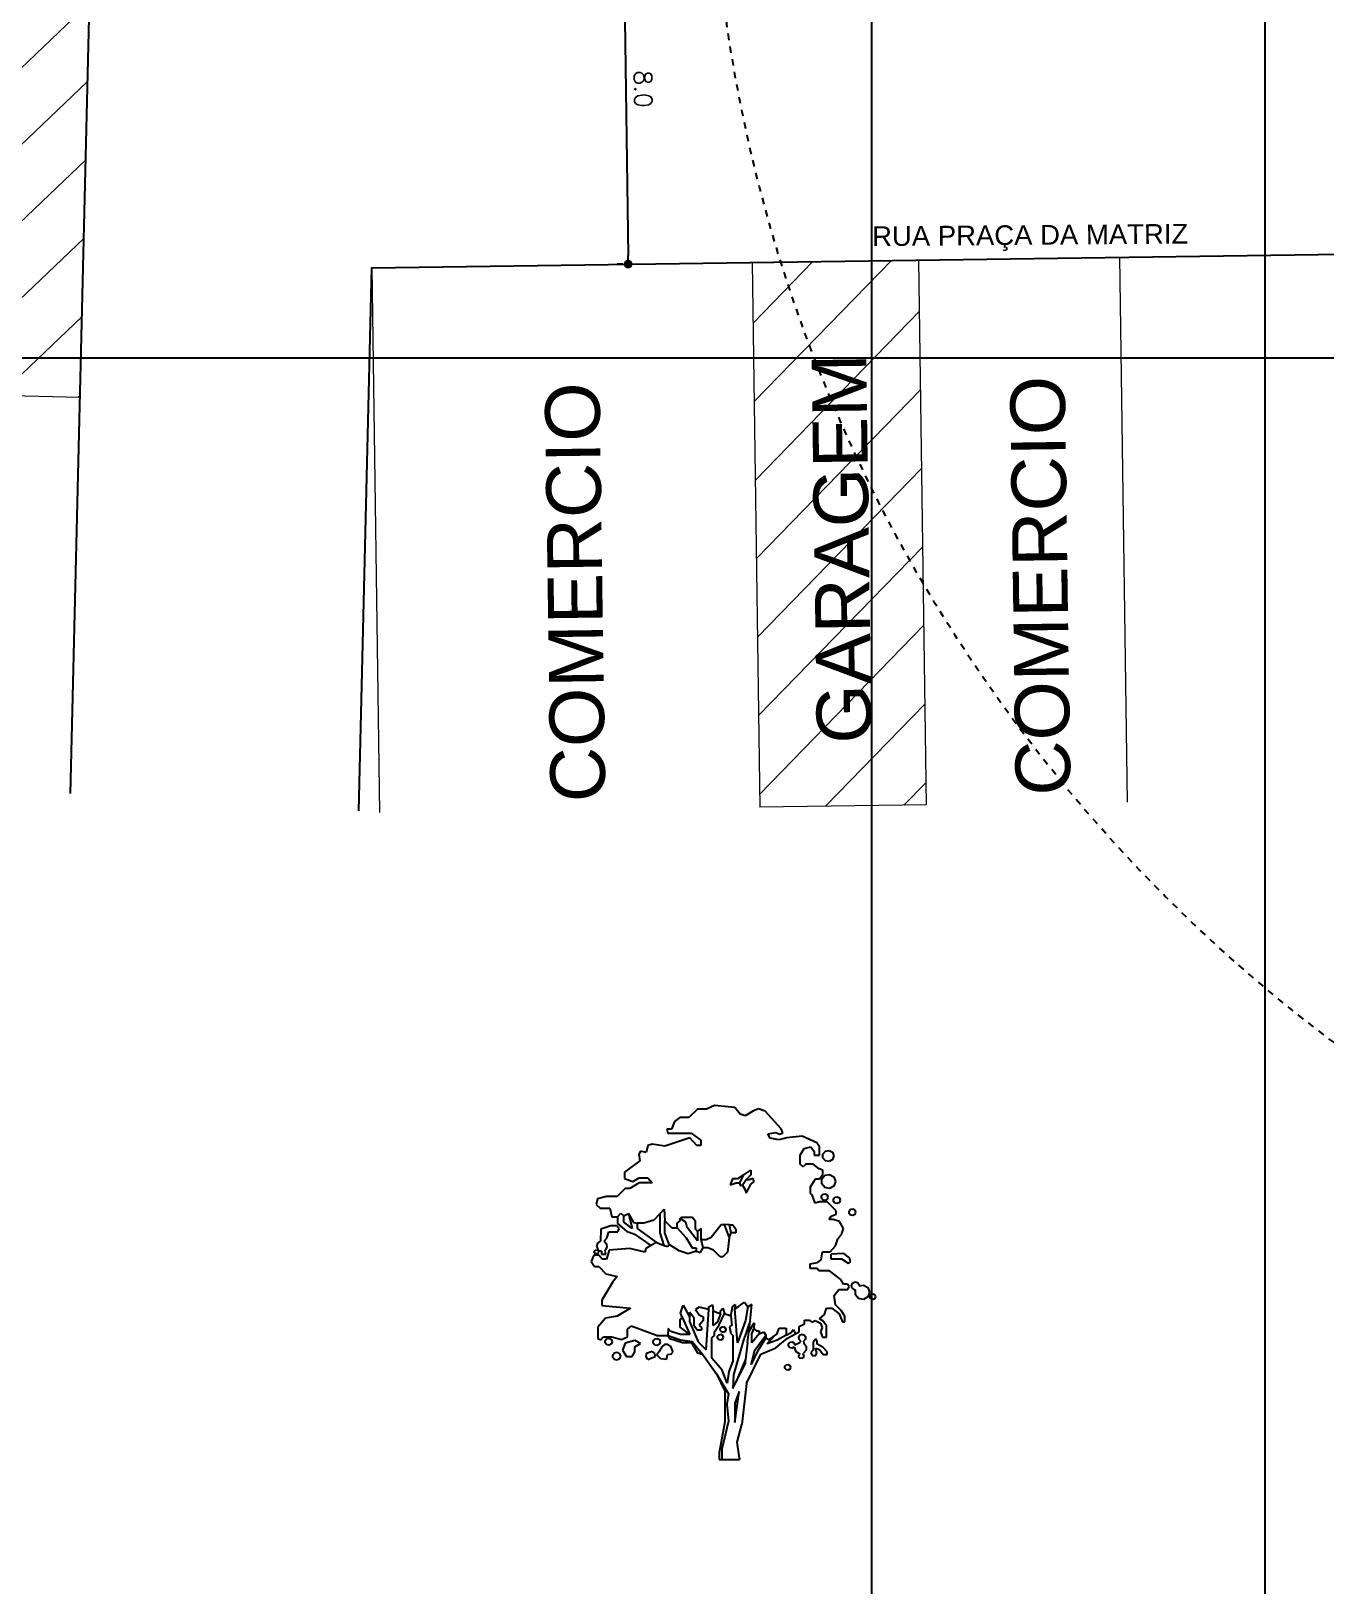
# Model space of a CAD drawing. Extents: x 387222 to 388513, y 9633222 to 9634061.
# Drawn here: x 387934.32 to 387963.9, y 9633285.76 to 9633321.31 of the extents above; entities that cross this region are included whole.
import ezdxf

# ---------------------------------------------------------------- set-up
doc = ezdxf.new("R2010")
doc.units = 0
doc.header["$LTSCALE"] = 0.04921259842519685
doc.header["$PDSIZE"] = -2.5
doc.linetypes.add('ACAD_PROJEÇÃO', pattern=[0.2, 0.1, -0.1])
doc.layers.get('Defpoints').update_dxf_attribs({"color": 8})
for name, color, linetype in [('AI-Cotas', 12, 'Continuous'), ('Camada 1', 7, 'Continuous'), ('MEIO-FIO', 3, 'Continuous'), ('P08', 8, 'Continuous'), ('PROJEÇÃO', 8, 'ACAD_PROJEÇÃO')]:
    doc.layers.add(name, color=color, linetype=linetype)
doc.layers.add('Layout', color=8, linetype='Continuous', lineweight=13)
doc.styles.add('RS200', font='romans.shx', dxfattribs={"height": 0.4})
doc.styles.add('RUA_200', font='arial.ttf', dxfattribs={"height": 0.45})
doc.styles.add('T7', font='arial.ttf')
doc.dimstyles.new('Cota 200', dxfattribs={"dimscale": 0.2, "dimtxt": 0.4, "dimasz": 1, "dimexe": 1.25, "dimexo": 0.625, "dimgap": 1, "dimtad": 1, "dimzin": 4, "dimdsep": 46, "dimtxsty": 'RS200', "dimblk": 'DOT', "dimcen": 0.1, "dimclrt": 2, "dimadec": 0, "dimazin": 0, "dimtfac": 1, "dimtix": 1, "dimtmove": 0, "dimatfit": 3, "dimldrblk": 'DOT', "dimfxl": 1, "dimarcsym": 0})

# ---------------------------------------------------------------- blocks, each defined once
blk = doc.blocks.new('A$C27F23DB8')
at = {"layer": 'Layout'}
h = blk.add_hatch(dxfattribs=at)
h.set_pattern_fill('LINE', color=256, scale=0.4, angle=45, style=0)
h.set_pattern_definition([(45, (72.08495355065679, 44.64894174784422), (-0.8980256121069153, 0.8980256121069154), [])])
h.paths.add_polyline_path([(14.58794565137941, 23.14999992586672), (-8.418573997914791e-07, 23.14999992586672), (-8.418573997914791e-07, -7.450580596923828e-08), (14.58794565137941, -7.450580774559512e-08)])
for p in [(14.58794565137941, 62.84999992512167), (-8.418573997914791e-07, -7.450580596923828e-08)]:
    blk.add_line(p, (14.58794565137941, -7.450580596923828e-08), dxfattribs=at)
blk = doc.blocks.new('A$C2FCD177E')
at = {"layer": 'Layout'}
h = blk.add_hatch(dxfattribs=at)
h.set_pattern_fill('LINE', color=256, scale=0.4, angle=45.80543982138884, style=0)
h.set_pattern_definition([(45.80543982138884, (50.86428464960773, 57.83007415570319), (-0.9105605299318542, 0.8853132334548156), [])])
h.paths.add_polyline_path([(12.49876514973167, 12.63735854282905), (8.69914061296377, 12.58394151019914), (8.87433267798042, 0.1222970169037572), (12.67395721474895, 0.175714049488306)])
for p, q in [((2.260785549879074e-07, 12.46164461970329), (48.79517848812975, 13.1476317755878)), ((2.260785549879074e-07, 12.46164461970329), (0.1751922910916619, 1.266598701477051e-07)), ((8.699140612967312, 12.58394150994718), (8.87433267798042, 0.122297016903758)), ((12.49876514973585, 12.63735854253173), (12.67395721474895, 0.175714049488306)), ((17.09831064171158, 12.70202126726508), (17.27350270672468, 0.2403767723590136)), ((12.67395721474895, 0.175714049488306), (8.87433267798042, 0.122297016903758))]:
    blk.add_line(p, q, dxfattribs=at)
at = {"layer": 'Layout', "char_height": 1.25, "width": 15.72225240717143, "attachment_point": 1, "rotation": 90.80543982138883, "style": 'T7'}
for s, insert in [('GARAGEM', (10.17897471803008, 1.566518750041723)), ('COMERCIO', (4.089294996636454, 0.2272976655513048)), ('COMERCIO', (14.72676041198429, 0.3768445029854774))]:
    blk.add_mtext(s, dxfattribs=dict(at, insert=insert))
blk = doc.blocks.new('_Dot')
at = {"color": 0, "linetype": 'ByBlock', "lineweight": -2}
blk.add_line((-0.5, 0), (-1, 0), dxfattribs=at)
at = {"color": 0, "linetype": 'ByBlock', "const_width": 0.5}
blk.add_lwpolyline([(-0.25, 0, 1), (0.25, 0, 1)], format="xyb", close=True, dxfattribs=at)
blk = doc.blocks.new('*D228')
at = {"layer": 'AI-Cotas', "color": 0, "lineweight": -2, "transparency": 16777216}
for p, q in [((387947.7343988828, 9633323.974532435), (387947.609411233, 9633323.972775295)), ((387947.8621979543, 9633323.776309336), (387947.9690320244, 9633316.177060263)), ((387947.8468557986, 9633315.975322885), (387947.7218681488, 9633315.973565746))]:
    blk.add_line(p, q, dxfattribs=at)
at = {"layer": 'Defpoints', "color": 0, "transparency": 16777216}
for p in [(387947.8593865321, 9633323.976289574), (387947.9718434479, 9633315.977080025), (387947.9718434473, 9633315.977080025)]:
    blk.add_point(p, dxfattribs=at)
at = {"layer": 'AI-Cotas', "color": 0, "lineweight": -2, "transparency": 16777216, "xscale": 0.2, "yscale": 0.2, "zscale": 0.2}
for p, rotation in [((387947.8593865315, 9633323.976289574), 90.80543985925026), ((387947.9718434473, 9633315.977080025), 270.8054398592503)]:
    blk.add_blockref('_Dot', p, dxfattribs=dict(at, rotation=rotation))
at = {"layer": 'AI-Cotas', "color": 2, "transparency": 16777216, "insert": (387948.3155754674, 9633319.982307646), "char_height": 0.4, "attachment_point": 5, "rotation": 270.80543985925027, "style": 'RS200'}
blk.add_mtext('8.0', dxfattribs=at)
blk = doc.blocks.new('arvd')
for p, q in [((-1524.759182868981, -572.5240505858654), (-1525.073759221303, -572.8304955142199)), ((-1524.425680868981, -572.5240505858654), (-1524.759182868981, -572.5240505858654)), ((-1524.133516454094, -572.384930760215), (-1524.425680868981, -572.5240505858654)), ((-1523.394486654038, -572.4611518670413), (-1524.133516454094, -572.384930760215)), ((-1523.20094969957, -572.7122044020197), (-1523.394486654038, -572.4611518670413)), ((-1523.008231374087, -572.7707746086652), (-1523.20094969957, -572.7122044020197)), ((-1522.731238270117, -572.5971741398956), (-1523.008231374087, -572.7707746086652)), ((-1522.529420431966, -572.5149311047637), (-1522.731238270117, -572.5971741398956)), ((-1522.280422065747, -572.5926916975058), (-1522.529420431966, -572.5149311047637)), ((-1521.700748817363, -573.2481735248692), (-1522.280422065747, -572.5926916975058)), ((-1525.874092592152, -573.2615183534708), (-1525.840429802779, -573.3990328480141)), ((-1525.699086592153, -573.2615183534708), (-1525.874092592152, -573.2615183534708)), ((-1525.599897590029, -572.9708925575526), (-1525.699086592153, -573.2615183534708)), ((-1525.403959221302, -572.8304955142199), (-1525.599897590029, -572.9708925575526)), ((-1525.073759221303, -572.8304955142199), (-1525.403959221302, -572.8304955142199)), ((-1522.183677932559, -573.4213946365184), (-1521.890030406618, -573.3757100339911)), ((-1521.890030406618, -573.3757100339911), (-1521.752809102626, -573.4408367826794)), ((-1521.752809102626, -573.4408367826794), (-1521.63803449809, -573.3901315883741)), ((-1521.63803449809, -573.3901315883741), (-1521.700748817363, -573.2481735248692)), ((-1526.563285915831, -573.8477734028555), (-1526.6274881324, -574.1142133543328)), ((-1526.411030329339, -573.8037368453416), (-1526.563285915831, -573.8477734028555)), ((-1525.947221241444, -573.8725360854587), (-1526.411030329339, -573.8037368453416)), ((-1525.029316151444, -573.5774072464685), (-1525.947221241444, -573.8725360854587)), ((-1525.840429802779, -573.3990328480141), (-1524.988513802782, -573.3990328480141)), ((-1524.782157785632, -573.8569349804847), (-1525.029316151444, -573.5774072464685)), ((-1524.988513802782, -573.3990328480141), (-1524.636869785632, -573.6621169804852)), ((-1524.636869785632, -573.8569349804847), (-1524.782157785632, -573.8569349804847)), ((-1524.636869785632, -573.6621169804852), (-1524.636869785632, -573.8569349804847)), ((-1522.101994181028, -573.5835980792552), (-1522.183677932559, -573.4213946365184)), ((-1521.781722911073, -573.6490856051281), (-1522.101994181028, -573.5835980792552)), ((-1521.485401490624, -573.5684913920709), (-1521.781722911073, -573.6490856051281)), ((-1520.92688806947, -573.5122299133401), (-1521.485401490624, -573.5684913920709)), ((-1521.003849596982, -574.2018396372208), (-1520.86256913649, -573.9593206062508)), ((-1520.394331883932, -573.7530003171687), (-1520.92688806947, -573.5122299133401)), ((-1520.86256913649, -573.9593206062508), (-1520.619788094227, -573.8958046883909)), ((-1520.619788094227, -573.8958046883909), (-1520.497114718169, -574.0678824800732)), ((-1520.298994718169, -573.8958046883909), (-1520.394331883932, -573.7530003171687)), ((-1520.298994718169, -574.2018396372208), (-1520.298994718169, -573.8958046883909)), ((-1526.86410839052, -574.4130451406608), (-1527.420923882037, -574.8318267707351)), ((-1526.832935805829, -574.0647080307136), (-1526.902613673175, -574.1650647996833)), ((-1526.902613673175, -574.1650647996833), (-1526.86410839052, -574.4130451406608)), ((-1526.6274881324, -574.1142133543328), (-1526.832935805829, -574.0647080307136)), ((-1521.003849596982, -574.5353416372197), (-1521.003849596982, -574.2018396372208)), ((-1520.497114718169, -574.0678824800732), (-1520.497114718169, -574.2018396372208)), ((-1520.497114718169, -574.2018396372208), (-1520.298994718169, -574.2018396372208)), ((-1520.174412724858, -574.1631302468745), (-1520.082945227726, -574.0541235285627)), ((-1520.174412724858, -574.3054284115451), (-1520.174412724858, -574.1631302468745)), ((-1520.082945227726, -574.4144351298571), (-1520.174412724858, -574.3054284115451)), ((-1520.082945227726, -574.0541235285627), (-1519.94280889192, -574.0294137115824)), ((-1519.94280889192, -574.4391449468374), (-1520.082945227726, -574.4144351298571)), ((-1519.94280889192, -574.0294137115824), (-1519.819575066403, -574.1005627939176)), ((-1519.819575066403, -574.3679958645023), (-1519.94280889192, -574.4391449468374)), ((-1519.819575066403, -574.1005627939176), (-1519.770906227727, -574.2342793292099)), ((-1519.770906227727, -574.2342793292099), (-1519.819575066403, -574.3679958645023)), ((-1527.420923882037, -574.8318267707351), (-1527.420923882037, -575.0629667707345)), ((-1527.420923882037, -575.0629667707345), (-1527.120375367876, -575.1637364025635)), ((-1527.120375367876, -575.1637364025635), (-1526.882297705251, -575.0347706309245)), ((-1526.882297705251, -575.0347706309245), (-1526.571909705252, -575.0347706309245)), ((-1526.571909705252, -575.0347706309245), (-1526.406519751138, -575.2146375489002)), ((-1523.480304166011, -575.0757964694267), (-1523.566299203467, -575.2938971454843)), ((-1523.288788166011, -575.0757964694267), (-1523.480304166011, -575.0757964694267)), ((-1523.056403669606, -574.9184017594457), (-1523.288788166011, -575.0757964694267)), ((-1523.213984936001, -575.2117911018908), (-1523.056403669606, -574.9184017594457)), ((-1522.964905740564, -575.0955477074199), (-1523.110238508684, -575.3001333687313)), ((-1523.056403669606, -574.9184017594457), (-1522.804881626438, -574.7480451321723)), ((-1522.804881626438, -574.9184017594457), (-1522.964905740564, -575.0955477074199)), ((-1522.899799514702, -575.1139043504309), (-1522.964905740564, -575.0955477074199)), ((-1522.722205687328, -575.0623982321305), (-1522.899799514702, -575.1139043504309)), ((-1522.804881626438, -574.7480451321723), (-1522.804881626438, -574.9184017594457)), ((-1522.689094611277, -575.1765656925855), (-1522.722205687328, -575.0623982321305)), ((-1520.89725401729, -574.6377376808473), (-1521.003849596982, -574.5353416372197)), ((-1520.798892060998, -574.5353416372197), (-1520.89725401729, -574.6377376808473)), ((-1520.528128060999, -574.5353416372197), (-1520.798892060998, -574.5353416372197)), ((-1520.62950895349, -575.361491284692), (-1520.439345299417, -575.0755422697732)), ((-1520.314788847261, -574.7020735285217), (-1520.528128060999, -574.5353416372197)), ((-1520.439345299417, -575.0755422697732), (-1520.293224884783, -575.0755422697732)), ((-1520.172761613862, -574.7559200199295), (-1520.314788847261, -574.7020735285217)), ((-1520.293224884783, -575.0755422697732), (-1520.172761613862, -574.8979060199288)), ((-1520.217512587229, -575.0755650489776), (-1520.102815249557, -574.9388740847451)), ((-1520.217512587229, -575.2540024300724), (-1520.217512587229, -575.0755650489776)), ((-1520.172761613862, -574.8979060199288), (-1520.172761613862, -574.7559200199295)), ((-1520.102815249557, -574.9388740847451), (-1519.927088733227, -574.9078887586905)), ((-1519.927088733227, -574.9078887586905), (-1519.772557428214, -574.9971074492378)), ((-1519.772557428214, -574.9971074492378), (-1519.711528249558, -575.164783739525)), ((-1527.397416592934, -575.4179337889802), (-1527.689665693116, -575.7186799290353)), ((-1527.222410592934, -575.4179337889802), (-1527.397416592934, -575.4179337889802)), ((-1526.882297705251, -575.2146375489002), (-1527.222410592934, -575.4179337889802)), ((-1526.406519751138, -575.2146375489002), (-1526.882297705251, -575.2146375489002)), ((-1523.566299203467, -575.2938971454843), (-1523.336158936001, -575.2117911018908)), ((-1523.336158936001, -575.2117911018908), (-1523.213984936001, -575.2117911018908)), ((-1523.213984936001, -575.2117911018908), (-1523.213984936001, -575.3001333687313)), ((-1523.213984936001, -575.3001333687313), (-1523.110238508684, -575.3001333687313)), ((-1523.110238508684, -575.3001333687313), (-1523.024099491773, -575.4524723650562)), ((-1523.024099491773, -575.4524723650562), (-1522.972961822372, -575.588463326933)), ((-1522.972961822372, -575.588463326933), (-1522.795586274648, -575.2489763196812)), ((-1522.795586274648, -575.2489763196812), (-1522.689094611277, -575.1765656925855)), ((-1520.62950895349, -575.6091412846914), (-1520.62950895349, -575.361491284692)), ((-1520.56047127141, -575.6543994436572), (-1520.62950895349, -575.6091412846914)), ((-1520.459491850253, -575.9618364741502), (-1520.56047127141, -575.6543994436572)), ((-1520.227163058138, -575.6956510893361), (-1520.173444051887, -575.631631270645)), ((-1520.102815249557, -575.3906933943048), (-1520.217512587229, -575.2540024300724)), ((-1520.173444051887, -575.631631270645), (-1520.091141759429, -575.6171191559104)), ((-1519.927088733227, -575.4216787203596), (-1520.102815249557, -575.3906933943048)), ((-1520.091141759429, -575.6171191559104), (-1520.018766338093, -575.658905124901)), ((-1520.018766338093, -575.658905124901), (-1519.990183051887, -575.7374370583267)), ((-1519.772557428214, -575.3324600298123), (-1519.927088733227, -575.4216787203596)), ((-1519.711528249558, -575.164783739525), (-1519.772557428214, -575.3324600298123)), ((-1528.406463791847, -575.7986917754617), (-1528.454130918981, -576.0079616535871)), ((-1528.454130918981, -576.0079616535871), (-1528.307694867462, -576.1364549839172)), ((-1528.079301693115, -575.7186799290353), (-1528.406463791847, -575.7986917754617)), ((-1528.307694867462, -576.1364549839172), (-1527.960984867463, -576.1364549839172)), ((-1527.689665693116, -575.7186799290353), (-1528.079301693115, -575.7186799290353)), ((-1527.960984867463, -576.1364549839172), (-1527.880193681409, -576.4600231656955)), ((-1526.122114936489, -576.3387417561055), (-1525.969386771738, -576.1821610745927)), ((-1525.969386771738, -576.1821610745927), (-1525.946758996664, -576.5998884907584)), ((-1520.293224884783, -575.9072251545452), (-1520.459491850253, -575.9618364741502)), ((-1520.022460884783, -575.9072251545452), (-1520.293224884783, -575.9072251545452)), ((-1520.227163058138, -575.7792230273172), (-1520.227163058138, -575.6956510893361)), ((-1520.173444051887, -575.8432428460083), (-1520.227163058138, -575.7792230273172)), ((-1520.091141759429, -575.8577549607429), (-1520.173444051887, -575.8432428460083)), ((-1520.018766338093, -575.8159689917524), (-1520.091141759429, -575.8577549607429)), ((-1519.684903519798, -576.2421040333758), (-1520.022460884783, -575.9072251545452)), ((-1519.990183051887, -575.7374370583267), (-1520.018766338093, -575.8159689917524)), ((-1519.791482070457, -575.8057161693873), (-1519.734859334138, -575.7382358199563)), ((-1519.791482070457, -575.8938055094217), (-1519.791482070457, -575.8057161693873)), ((-1519.734859334138, -575.9612858588528), (-1519.791482070457, -575.8938055094217)), ((-1519.734859334138, -575.7382358199563), (-1519.648108269115, -575.7229392665876)), ((-1519.648108269115, -575.9765824122218), (-1519.734859334138, -575.9612858588528)), ((-1519.648108269115, -575.7229392665876), (-1519.571820662842, -575.7669839366046)), ((-1519.571820662842, -575.9325377422045), (-1519.648108269115, -575.9765824122218)), ((-1519.571820662842, -575.7669839366046), (-1519.541692334138, -575.8497608394046)), ((-1519.541692334138, -575.8497608394046), (-1519.571820662842, -575.9325377422045)), ((-1519.214835524692, -576.2481190389673), (-1519.16111651844, -576.1840992202763)), ((-1519.16111651844, -576.1840992202763), (-1519.078814225982, -576.1695871055415)), ((-1519.078814225982, -576.1695871055415), (-1519.006438804647, -576.211373074532)), ((-1519.006438804647, -576.211373074532), (-1518.97785551844, -576.2899050079577)), ((-1527.924826769725, -576.7907359462167), (-1528.280507196325, -576.9139815275448)), ((-1527.700290769726, -576.7907359462167), (-1527.924826769725, -576.7907359462167)), ((-1527.880193681409, -576.4600231656955), (-1527.675469681409, -576.4600231656955)), ((-1527.609584991194, -576.8999718649283), (-1527.700290769726, -576.7907359462167)), ((-1527.675469681409, -576.4600231656955), (-1527.553197041316, -576.3213081728923)), ((-1527.675469681409, -576.4600231656955), (-1527.675469681409, -576.6977671656953)), ((-1527.675469681409, -576.6977671656953), (-1527.34807198789, -576.9804695429772)), ((-1527.553197041316, -576.3213081728923), (-1527.450746601372, -576.4280840980346)), ((-1527.450746601372, -576.4280840980346), (-1527.279463321637, -576.3387417561055)), ((-1527.450746601372, -576.649318098034), (-1527.450746601372, -576.4280840980346)), ((-1527.14659156255, -576.8875274007785), (-1527.450746601372, -576.649318098034)), ((-1527.279463321637, -576.3387417561055), (-1527.14659156255, -576.8875274007785)), ((-1527.279463321637, -576.3387417561055), (-1527.086707899465, -576.6697385238334)), ((-1527.086707899465, -576.6697385238334), (-1526.957662242739, -576.6885735413041)), ((-1526.711319298282, -576.6881443551782), (-1526.957662242739, -576.6885735413041)), ((-1526.957662242739, -576.6885735413041), (-1526.957662242739, -576.8875274007785)), ((-1526.354981185953, -576.5774819786568), (-1526.711319298282, -576.6881443551782)), ((-1526.122114936489, -576.3387417561055), (-1526.354981185953, -576.5774819786568)), ((-1526.122114936489, -577.0417902355612), (-1526.122114936489, -576.3387417561055)), ((-1525.948409487068, -577.0423300738554), (-1525.946758996664, -576.5998884907584)), ((-1525.946758996664, -576.5998884907584), (-1525.690027497721, -576.8614746408767)), ((-1525.491907497722, -576.689770640877), (-1525.390116569379, -576.6056057235593)), ((-1525.491907497722, -576.8614746408767), (-1525.491907497722, -576.689770640877)), ((-1525.390116569379, -576.6056057235593), (-1525.387437864692, -576.52180650613)), ((-1525.387437864692, -576.52180650613), (-1525.339811710516, -576.4730750370493)), ((-1525.179948779806, -576.6508577546971), (-1525.387437864692, -576.52180650613)), ((-1525.339811710516, -576.4730750370493), (-1524.940269710517, -576.4730750370493)), ((-1525.131606847101, -576.842989459374), (-1525.179948779806, -576.6508577546971)), ((-1524.940269710517, -576.4730750370493), (-1524.841043418102, -576.6008746289792)), ((-1524.841043418102, -576.6008746289792), (-1524.841043418102, -576.8848466289786)), ((-1524.254562314316, -577.1977578767867), (-1523.891423309838, -576.7440314057394)), ((-1523.891423309838, -576.7440314057394), (-1523.774274167763, -576.7416423442013)), ((-1523.774274167763, -576.7416423442013), (-1523.601132202847, -577.2302883667777)), ((-1523.586621387396, -576.7470511542383), (-1523.774274167763, -576.7416423442013)), ((-1523.519675109076, -577.0404198424609), (-1523.586621387396, -576.7470511542383)), ((-1523.586621387396, -576.7470511542383), (-1523.461145387396, -576.7470511542383)), ((-1523.461145387396, -576.7470511542383), (-1523.357877109076, -576.9083398424613)), ((-1519.940748537598, -576.5544793791378), (-1519.872528693675, -576.4375420505428)), ((-1519.802064537598, -576.5544793791378), (-1519.940748537598, -576.5544793791378)), ((-1519.872528693675, -576.4375420505428), (-1519.684903519798, -576.3642780333753)), ((-1519.572247422399, -576.6271929794966), (-1519.802064537598, -576.5544793791378)), ((-1519.684903519798, -576.3642780333753), (-1519.684903519798, -576.2421040333758)), ((-1519.419276334394, -576.8858225960494), (-1519.572247422399, -576.6271929794966)), ((-1519.214835524692, -576.3316909769484), (-1519.214835524692, -576.2481190389673)), ((-1519.16111651844, -576.3957107956395), (-1519.214835524692, -576.3316909769484)), ((-1519.078814225982, -576.410222910374), (-1519.16111651844, -576.3957107956395)), ((-1519.006438804647, -576.3684369413835), (-1519.078814225982, -576.410222910374)), ((-1518.97785551844, -576.2899050079577), (-1519.006438804647, -576.3684369413835)), ((-1528.399777290093, -577.4206941205441), (-1528.295722913987, -577.3448771788602)), ((-1528.280507196325, -576.9139815275448), (-1528.295722913987, -577.3448771788602)), ((-1528.16727844667, -577.3536828956829), (-1528.062822540018, -577.2389042338974)), ((-1528.16727844667, -577.3536828956829), (-1528.074544481901, -577.4429909782467)), ((-1528.062822540018, -577.2389042338974), (-1527.994681650199, -577.0111345505097)), ((-1527.994681650199, -577.0111345505097), (-1527.6677836502, -577.0111345505097)), ((-1527.6677836502, -577.0111345505097), (-1527.609584991194, -576.8999718649283)), ((-1527.34807198789, -576.9804695429772), (-1527.059047656432, -577.0936315788758)), ((-1527.059047656432, -577.0936315788758), (-1526.452844911313, -577.5116311763913)), ((-1526.957662242739, -576.8875274007785), (-1526.25117426646, -577.3981979847696)), ((-1525.969386771738, -577.5025303390106), (-1526.122114936489, -577.0417902355612)), ((-1525.787321059039, -577.4650507312992), (-1525.948409487068, -577.0423300738554)), ((-1525.690027497721, -576.8614746408767), (-1525.491907497722, -576.8614746408767)), ((-1525.491907497722, -576.8614746408767), (-1525.166523656853, -577.2260965498677)), ((-1525.166523656853, -577.2260965498677), (-1524.947458960467, -577.5952507268672)), ((-1524.755331575363, -577.3408752594933), (-1525.131606847101, -576.842989459374)), ((-1524.841043418102, -576.8848466289786), (-1524.755331575363, -576.9809572594944)), ((-1524.614573482219, -576.8899216504167), (-1524.755331575363, -576.9809572594944)), ((-1524.755331575363, -576.9809572594944), (-1524.755331575363, -577.3408752594933)), ((-1524.614573482219, -577.2861616504157), (-1524.614573482219, -576.8899216504167)), ((-1524.549058371555, -577.5963095156964), (-1524.614573482219, -577.2861616504157)), ((-1524.614573482219, -577.2861616504157), (-1524.44286948222, -577.2861616504157)), ((-1524.44286948222, -577.2861616504157), (-1524.254562314316, -577.1977578767867)), ((-1523.601132202847, -577.2302883667777), (-1523.660074035921, -577.7453407288813)), ((-1523.601132202847, -577.2302883667777), (-1523.519675109076, -577.0404198424609)), ((-1523.357877109076, -577.0404198424609), (-1523.519675109076, -577.0404198424609)), ((-1523.357877109076, -576.9083398424613), (-1523.357877109076, -577.0404198424609)), ((-1519.717647888137, -577.5219413847811), (-1519.6265138022, -577.2599727114556)), ((-1519.6265138022, -577.2599727114556), (-1519.481127172766, -577.0635836254919)), ((-1519.481127172766, -577.0635836254919), (-1519.419276334394, -576.8858225960494)), ((-1528.545526508656, -577.863317044159), (-1528.638274908092, -578.096500750077)), ((-1528.354010508656, -577.863317044159), (-1528.545526508656, -577.863317044159)), ((-1528.541705302185, -577.7387187164585), (-1528.493314646957, -577.6718393699715)), ((-1528.489872184924, -577.8071576955491), (-1528.541705302185, -577.7387187164585)), ((-1528.493314646957, -577.6718393699715), (-1528.37415711678, -577.6612971611931)), ((-1528.394114184924, -577.8071576955491), (-1528.489872184924, -577.8071576955491)), ((-1528.430753375971, -577.5456581311098), (-1528.399777290093, -577.4206941205441)), ((-1528.37415711678, -577.6612971611931), (-1528.430753375971, -577.5456581311098)), ((-1528.37415711678, -577.7135024234334), (-1528.394114184924, -577.8071576955491)), ((-1528.256470531192, -577.7135024234334), (-1528.37415711678, -577.7135024234334)), ((-1528.236258561167, -578.0058895751964), (-1528.354010508656, -577.863317044159)), ((-1528.256470531192, -577.7135024234334), (-1528.256470531192, -577.825770423433)), ((-1528.256470531192, -577.825770423433), (-1528.097974531192, -577.825770423433)), ((-1528.060912272418, -577.571013182171), (-1528.132760480544, -577.6778464954315)), ((-1528.097974531192, -577.825770423433), (-1528.132760480544, -577.6778464954315)), ((-1527.979092344696, -577.6710611606152), (-1528.081064561168, -578.0058895751964)), ((-1528.074544481901, -577.4429909782467), (-1528.060912272418, -577.571013182171)), ((-1527.225169462525, -577.6129646142407), (-1527.979092344696, -577.6710611606152)), ((-1526.681275572564, -577.7518243710521), (-1527.225169462525, -577.6129646142407)), ((-1526.635858663367, -577.6172980592953), (-1526.681275572564, -577.7518243710521)), ((-1526.452844911313, -577.5116311763913), (-1526.635858663367, -577.6172980592953)), ((-1526.25117426646, -577.3981979847696), (-1526.452844911313, -577.5116311763913)), ((-1526.25117426646, -577.3981979847696), (-1525.969386771738, -577.5025303390106)), ((-1525.969386771738, -577.5025303390106), (-1525.845524136695, -577.5483907145012)), ((-1525.845524136695, -577.5483907145012), (-1525.787321059039, -577.4650507312992)), ((-1525.41827789318, -577.6969657334619), (-1525.787321059039, -577.4650507312992)), ((-1525.097821677207, -577.8108951189568), (-1525.41827789318, -577.6969657334619)), ((-1524.808774960467, -577.7174247268667), (-1525.097821677207, -577.8108951189568)), ((-1524.947458960467, -577.5952507268672), (-1524.808774960467, -577.5952507268672)), ((-1524.808774960467, -577.5952507268672), (-1524.808774960467, -577.7174247268667)), ((-1524.808774960467, -577.7174247268667), (-1524.643339685783, -577.7633968217295)), ((-1524.643339685783, -577.7633968217295), (-1524.549058371555, -577.5963095156964)), ((-1524.370750371556, -577.5963095156964), (-1524.549058371555, -577.5963095156964)), ((-1524.175312010682, -577.6767046068579), (-1524.370750371556, -577.5963095156964)), ((-1523.926826327099, -577.9184951963226), (-1524.175312010682, -577.6767046068579)), ((-1523.8277663271, -577.9184951963226), (-1523.926826327099, -577.9184951963226)), ((-1523.660074035921, -577.7453407288813), (-1523.8277663271, -577.9184951963226)), ((-1520.237678380807, -578.030093932378), (-1520.182655474299, -577.7380520994858)), ((-1520.182655474299, -577.7380520994858), (-1519.9118914743, -577.7380520994858)), ((-1519.9118914743, -577.7380520994858), (-1519.717647888137, -577.5219413847811)), ((-1519.414585818458, -577.7971772402813), (-1519.883281381083, -577.8212104314267)), ((-1519.883281381083, -577.8212104314267), (-1519.883281381083, -577.9929144314262)), ((-1519.200206411513, -577.9571065725557), (-1519.414585818458, -577.7971772402813)), ((-1528.638274908092, -578.096500750077), (-1528.514785034701, -578.2679935334634)), ((-1528.514785034701, -578.2679935334634), (-1528.354010508656, -578.2679935334634)), ((-1528.354010508656, -578.2679935334634), (-1528.100422635032, -578.541701776353)), ((-1528.081064561168, -578.0058895751964), (-1528.236258561167, -578.0058895751964)), ((-1520.634705894413, -578.1787392311462), (-1520.371243253703, -578.1326593180216)), ((-1520.634705894413, -578.3405372311457), (-1520.634705894413, -578.1787392311462)), ((-1520.383753894414, -578.3405372311457), (-1520.634705894413, -578.3405372311457)), ((-1520.321079181391, -578.4296745942628), (-1520.383753894414, -578.3405372311457)), ((-1520.371243253703, -578.1326593180216), (-1520.237678380807, -578.030093932378)), ((-1519.934745181392, -578.4296745942628), (-1520.321079181391, -578.4296745942628)), ((-1519.5170103902, -578.7477021788379), (-1519.934745181392, -578.4296745942628)), ((-1519.883281381083, -577.9929144314262), (-1519.496947381084, -577.9929144314262)), ((-1519.496947381084, -577.9929144314262), (-1519.256205060299, -578.1556336581903)), ((-1519.256205060299, -578.1556336581903), (-1519.163867792676, -578.0977767816438)), ((-1519.163867792676, -578.0977767816438), (-1519.200206411513, -577.9571065725557)), ((-1527.841134425957, -578.8285881494937), (-1528.252176546893, -579.4983981689691)), ((-1528.100422635032, -578.541701776353), (-1527.685096999251, -578.6362789090339)), ((-1527.685096999251, -578.6362789090339), (-1527.841134425957, -578.8285881494937)), ((-1519.424561008661, -578.9154266258004), (-1519.5170103902, -578.7477021788379)), ((-1519.272669008662, -578.9154266258004), (-1519.424561008661, -578.9154266258004)), ((-1519.210307210112, -579.008781378789), (-1519.272669008662, -578.9154266258004)), ((-1519.257332021784, -579.1143516965257), (-1519.210307210112, -579.008781378789)), ((-1519.135082236183, -578.9785724989733), (-1519.097639962986, -578.884078689174)), ((-1519.103025231372, -579.0750263861687), (-1519.135082236183, -578.9785724989733)), ((-1519.016468777378, -579.128308504976), (-1519.103025231372, -579.0750263861687)), ((-1519.097639962986, -578.884078689174), (-1519.008218067535, -578.8357596605573)), ((-1519.008218067535, -578.8357596605573), (-1518.908658048524, -578.8562244236194)), ((-1518.908658048524, -578.8562244236194), (-1518.845545145336, -578.9358972882828)), ((-1518.845545145336, -578.9358972882828), (-1518.84676988633, -578.9793234381838)), ((-1518.84676988633, -578.9793234381838), (-1518.689828272016, -578.9516503971843)), ((-1518.689828272016, -578.9516503971843), (-1518.531384782066, -579.0431277887583)), ((-1518.531384782066, -579.0431277887583), (-1518.468810560911, -579.2150490484199)), ((-1528.252176546893, -579.4983981689691), (-1528.252176546893, -579.6998201689685)), ((-1523.253236844231, -579.7310056955048), (-1523.038582265976, -579.5770604566923)), ((-1523.038582265976, -579.5770604566923), (-1522.912124427098, -579.7422368220172)), ((-1519.761416822789, -579.3339493403578), (-1519.597438021784, -579.1143516965257)), ((-1519.708314451995, -579.67990965363), (-1519.761416822789, -579.3339493403578)), ((-1519.597438021784, -579.1143516965257), (-1519.257332021784, -579.1143516965257)), ((-1519.016468777378, -579.128308504976), (-1518.987604628651, -579.1235716568459)), ((-1518.987604628651, -579.3065264399936), (-1518.987604628651, -579.1235716568459)), ((-1518.87000356091, -579.4466779349663), (-1518.987604628651, -579.3065264399936)), ((-1518.689828272016, -579.4784476996552), (-1518.87000356091, -579.4466779349663)), ((-1518.531384782066, -579.3869703080813), (-1518.689828272016, -579.4784476996552)), ((-1518.468810560911, -579.2150490484199), (-1518.531384782066, -579.3869703080813)), ((-1518.45715479083, -579.3428139537566), (-1518.412146974782, -579.2891757272857)), ((-1518.45715479083, -579.4128336855786), (-1518.45715479083, -579.3428139537566)), ((-1518.412146974782, -579.4664719120498), (-1518.45715479083, -579.4128336855786)), ((-1518.412146974782, -579.2891757272857), (-1518.34319100002, -579.2770169284541)), ((-1518.34319100002, -579.4786307108812), (-1518.412146974782, -579.4664719120498)), ((-1518.34319100002, -579.2770169284541), (-1518.282552133495, -579.3120267943651)), ((-1518.282552133495, -579.4436208449703), (-1518.34319100002, -579.4786307108812)), ((-1518.282552133495, -579.3120267943651), (-1518.258603974782, -579.3778238196677)), ((-1518.258603974782, -579.3778238196677), (-1518.282552133495, -579.4436208449703)), ((-1528.111001720794, -580.1664525078578), (-1528.398646158195, -580.4895168381003)), ((-1528.252176546893, -579.6998201689685), (-1527.196774259537, -579.7978153484554)), ((-1527.689039085427, -580.0876382835484), (-1528.111001720794, -580.1664525078578)), ((-1527.196774259537, -579.7978153484554), (-1527.689039085427, -580.0876382835484)), ((-1525.381978968642, -580.2055052867117), (-1525.315876463682, -580.1271915800057)), ((-1525.381978968642, -580.4861752867113), (-1525.381978968642, -580.2055052867117)), ((-1525.379953160861, -579.9822255188244), (-1525.283280626934, -579.6803342316902)), ((-1525.315876463682, -580.1271915800057), (-1525.379953160861, -579.9822255188244)), ((-1525.315876463682, -580.1271915800057), (-1525.035540913521, -580.761418097674)), ((-1525.283280626934, -579.6803342316902), (-1525.041379965016, -580.1113333692073)), ((-1524.87844188254, -580.1582421887308), (-1525.041379965016, -579.9412803692076)), ((-1525.041379965016, -579.9412803692076), (-1525.041379965016, -580.1113333692073)), ((-1525.041379965016, -580.1113333692073), (-1525.041379965016, -580.2813863692066)), ((-1524.87844188254, -580.4356101887303), (-1524.87844188254, -580.1582421887308)), ((-1524.692282718273, -579.7606744137607), (-1524.821991905324, -579.8458841809855)), ((-1524.821991905324, -579.8458841809855), (-1524.692282718273, -580.0433318886056)), ((-1524.334674112156, -579.8410140759089), (-1524.692282718273, -579.7606744137607)), ((-1524.692282718273, -580.0433318886056), (-1524.541289762674, -580.1178997165422)), ((-1524.541289762674, -580.1178997165422), (-1524.541289762674, -580.2433757165418)), ((-1524.435543096985, -581.313557364211), (-1524.334674112156, -579.8410140759089)), ((-1524.334674112156, -579.7485580759089), (-1524.210277809891, -579.6734970145873)), ((-1524.334674112156, -579.8410140759089), (-1524.334674112156, -579.7485580759089)), ((-1524.210277809891, -579.6734970145873), (-1524.184633533901, -579.8946713581283)), ((-1524.182057120378, -580.4249606601633), (-1524.184633533901, -579.8946713581283)), ((-1524.184633533901, -579.8946713581283), (-1523.911638295067, -580.0034733730818)), ((-1523.911638295067, -580.0034733730818), (-1524.026552782771, -580.2918054230855)), ((-1523.964255534316, -580.4005232092054), (-1523.770780257433, -579.9911512168717)), ((-1523.911638295067, -579.8946713581283), (-1523.826622378642, -579.7935901019322)), ((-1523.911638295067, -580.0034733730818), (-1523.911638295067, -579.8946713581283)), ((-1523.826622378642, -579.7935901019322), (-1523.770780257433, -579.9911512168717)), ((-1523.770780257433, -579.9911512168717), (-1523.541886026497, -580.0766694964848)), ((-1523.541886026497, -580.0766694964848), (-1523.464635304743, -579.7150037433872)), ((-1523.541886026497, -580.0766694964848), (-1523.498131896079, -580.4272637900303)), ((-1523.464635304743, -579.7150037433872), (-1523.376344446293, -579.6569554427218)), ((-1523.376344446293, -579.6569554427218), (-1523.391454130105, -579.8151161864656)), ((-1523.391454130105, -579.8151161864656), (-1523.253236844231, -579.7310056955048)), ((-1523.297690662638, -581.0630567050499), (-1523.391454130105, -579.8151161864656)), ((-1522.912124427098, -579.7422368220172), (-1523.006101541464, -580.2520616717155)), ((-1522.773207938327, -579.6569554427218), (-1522.912124427098, -579.7422368220172)), ((-1522.830683166624, -580.2585778835154), (-1522.773207938327, -579.6569554427218)), ((-1520.299252791082, -580.189986673581), (-1520.111411816532, -580.0285980408357)), ((-1520.173949946641, -580.2567640752283), (-1520.299252791082, -580.189986673581)), ((-1520.111411816532, -580.0285980408357), (-1520.04641626562, -579.7964800698007)), ((-1520.04641626562, -579.7964800698007), (-1519.844994265621, -579.7964800698007)), ((-1519.844994265621, -579.7964800698007), (-1519.579194614359, -580.003331416919)), ((-1519.511357166164, -579.8844773058668), (-1519.708314451995, -579.67990965363)), ((-1519.579194614359, -580.003331416919), (-1519.454104950917, -580.2910013531293)), ((-1519.371554950917, -580.09288135313), (-1519.511357166164, -579.8844773058668)), ((-1519.371554950917, -580.2910013531293), (-1519.371554950917, -580.09288135313)), ((-1528.398646158195, -580.4895168381003), (-1528.398646158195, -580.9088708380992)), ((-1527.308468123956, -580.5597763964378), (-1527.174144452389, -580.4582067904488)), ((-1527.308468123956, -580.8371443964371), (-1527.308468123956, -580.5597763964378)), ((-1526.248118527115, -580.7909591213657), (-1527.174144452389, -580.4582067904488)), ((-1525.829861869122, -580.5437267509068), (-1525.835368527116, -580.7909591213657)), ((-1525.733310304004, -580.652291930486), (-1525.829861869122, -580.5437267509068)), ((-1525.379953160861, -580.761418097674), (-1525.733310304004, -580.652291930486)), ((-1525.035540913521, -580.761418097674), (-1525.381978968642, -580.4861752867113)), ((-1525.035540913521, -580.761418097674), (-1525.379953160861, -580.761418097674)), ((-1525.041379965016, -580.2813863692066), (-1524.7302510305, -581.0245767482132)), ((-1524.762830392732, -580.6045655070843), (-1524.87844188254, -580.4356101887303)), ((-1524.604334392732, -580.6045655070843), (-1524.762830392732, -580.6045655070843)), ((-1524.541289762674, -580.2433757165418), (-1524.688129536055, -580.4345333872462)), ((-1524.688129536055, -580.4345333872462), (-1524.604334392732, -580.4989015070844)), ((-1524.604334392732, -580.4989015070844), (-1524.604334392732, -580.6045655070843)), ((-1524.026552782771, -580.2918054230855), (-1524.182057120378, -580.4249606601633)), ((-1524.131064273411, -580.6583538822396), (-1523.964255534316, -580.4005232092054)), ((-1524.131064273411, -580.8003398822389), (-1524.131064273411, -580.6583538822396)), ((-1524.025649878707, -580.8232674941279), (-1523.979839133824, -580.7644698753023)), ((-1523.979839133824, -580.7644698753023), (-1523.906951686411, -580.7488748653337)), ((-1523.92649098865, -580.5475079148139), (-1523.885289795897, -580.4881224488245)), ((-1523.919880691675, -580.6194834372429), (-1523.92649098865, -580.5475079148139)), ((-1523.868551936392, -580.6703708692482), (-1523.919880691675, -580.6194834372429)), ((-1523.906951686411, -580.7488748653337), (-1523.841092383166, -580.7837795427056)), ((-1523.885289795897, -580.4881224488245), (-1523.815555609406, -580.4691141588071)), ((-1523.796522017853, -580.6763594158439), (-1523.868551936392, -580.6703708692482)), ((-1523.815555609406, -580.4691141588071), (-1523.749917830044, -580.4993772349145)), ((-1523.737494535466, -580.6346469695222), (-1523.796522017853, -580.6763594158439)), ((-1523.749917830044, -580.4993772349145), (-1523.719089104258, -580.5647512474994)), ((-1523.719089104258, -580.5647512474994), (-1523.737494535466, -580.6346469695222)), ((-1523.498131896079, -580.4272637900303), (-1523.591401349047, -580.4769195050987)), ((-1523.591401349047, -580.4769195050987), (-1523.536019622595, -580.725068574996)), ((-1523.536019622595, -580.725068574996), (-1523.459598049498, -580.7980385966579)), ((-1523.006101541464, -580.2520616717155), (-1523.297690662638, -581.0630567050499)), ((-1522.830683166624, -580.2585778835154), (-1523.086867439392, -581.0015251937326)), ((-1522.923426631031, -581.0589101914663), (-1522.877054898827, -580.6587440374908)), ((-1522.877054898827, -580.6587440374908), (-1522.830683166624, -580.2585778835154)), ((-1522.877054898827, -580.6587440374908), (-1522.683445217286, -580.3282462247349)), ((-1522.764367843235, -580.7281796057893), (-1522.700838590506, -580.555005650728)), ((-1522.764367843235, -581.0570775142945), (-1522.764367843235, -580.7281796057893)), ((-1522.498916792915, -580.7281796057893), (-1522.764367843235, -581.0570775142945)), ((-1522.683445217286, -580.3282462247349), (-1522.700838590506, -580.555005650728)), ((-1522.700838590506, -580.555005650728), (-1522.601278792915, -580.6258176057894)), ((-1522.601278792915, -580.6258176057894), (-1522.498916792915, -580.6258176057894)), ((-1522.498916792915, -580.6258176057894), (-1522.498916792915, -580.7281796057893)), ((-1522.498916792915, -580.7281796057893), (-1522.327465054392, -580.6589210388025)), ((-1522.327465054392, -580.6589210388025), (-1522.25533170598, -580.7871982973187)), ((-1521.979820990526, -580.8247876507614), (-1521.857130825894, -580.7469691025452)), ((-1521.857130825894, -580.7469691025452), (-1521.768275586496, -580.5227233670547)), ((-1521.768275586496, -580.5227233670547), (-1521.517323586496, -580.5227233670547)), ((-1521.517323586496, -580.5227233670547), (-1521.517323586496, -580.7871982973187)), ((-1521.517323586496, -580.7871982973187), (-1521.329712764307, -580.6899270118264)), ((-1521.466993475667, -580.8903216863823), (-1521.17387827568, -580.7324274102515)), ((-1521.329712764307, -580.6899270118264), (-1521.255701084511, -580.5805314102067)), ((-1521.255701084511, -580.5805314102067), (-1521.17387827568, -580.7324274102515)), ((-1521.17387827568, -580.7324274102515), (-1521.0396564419, -580.660125259812)), ((-1521.055924167541, -580.8509852465592), (-1521.010200670389, -580.7756918628139)), ((-1521.0396564419, -580.4620052598125), (-1520.847641656822, -580.3737451561682)), ((-1521.0396564419, -580.660125259812), (-1521.0396564419, -580.4620052598125)), ((-1521.010200670389, -580.7756918628139), (-1520.926776785313, -580.747404282033)), ((-1520.926776785313, -580.747404282033), (-1520.844687475293, -580.7793585776457)), ((-1520.847641656822, -580.2317591561686), (-1520.659427656823, -580.2317591561686)), ((-1520.847641656822, -580.3737451561682), (-1520.847641656822, -580.2317591561686)), ((-1520.659427656823, -580.2317591561686), (-1520.575601107961, -580.3013773927294)), ((-1520.575601107961, -580.3013773927294), (-1520.457474489826, -580.2422907742099)), ((-1520.457474489826, -580.2422907742099), (-1520.267262852063, -580.3486575429063)), ((-1520.267262852063, -580.3486575429063), (-1520.203947119678, -580.4975525086925)), ((-1520.203947119678, -580.4975525086925), (-1520.263664094682, -580.6655632992994)), ((-1520.263664094682, -580.6655632992994), (-1520.192861463887, -580.8611695470224)), ((-1520.037667463887, -580.4352115470236), (-1520.173949946641, -580.2567640752283)), ((-1520.037667463887, -580.8611695470224), (-1520.037667463887, -580.4352115470236)), ((-1519.454104950917, -580.2910013531293), (-1519.371554950917, -580.2910013531293)), ((-1528.398646158195, -580.9088708380992), (-1528.282684147451, -580.9473324857491)), ((-1528.282684147451, -580.9473324857491), (-1528.184832325653, -580.8490559736678)), ((-1528.184832325653, -580.8490559736678), (-1527.881048325654, -580.8490559736678)), ((-1528.120793989361, -580.9772147937159), (-1528.064171253042, -580.9097344442847)), ((-1528.120793989361, -581.0653041337501), (-1528.120793989361, -580.9772147937159)), ((-1528.064171253042, -581.1327844831812), (-1528.120793989361, -581.0653041337501)), ((-1528.064171253042, -580.9097344442847), (-1527.977420188018, -580.894437890916)), ((-1527.977420188018, -581.1480810365503), (-1528.064171253042, -581.1327844831812)), ((-1527.977420188018, -580.894437890916), (-1527.901132581746, -580.938482560933)), ((-1527.901132581746, -581.104036366533), (-1527.977420188018, -581.1480810365503)), ((-1527.901132581746, -580.938482560933), (-1527.871004253043, -581.0212594637331)), ((-1527.871004253043, -581.0212594637331), (-1527.901132581746, -581.104036366533)), ((-1527.881048325654, -580.8490559736678), (-1527.530970878563, -580.9458782306003)), ((-1527.530970878563, -580.9458782306003), (-1527.308468123956, -580.8371443964371)), ((-1527.392554371738, -581.0801584784238), (-1527.490177031362, -581.3327113640215)), ((-1527.490177031362, -581.3327113640215), (-1527.342089794251, -581.5633243353842)), ((-1527.042639718436, -580.9823343543936), (-1527.392554371738, -581.0801584784238)), ((-1526.840217270486, -581.0869063717292), (-1527.042639718436, -580.9823343543936)), ((-1527.041690750006, -581.206787514592), (-1526.840217270486, -581.0869063717292)), ((-1527.041690750006, -581.3916995145918), (-1527.041690750006, -581.206787514592)), ((-1526.372386226393, -580.9857862175459), (-1526.314311625039, -580.9165756027447)), ((-1526.372386226393, -581.0761342586067), (-1526.372386226393, -580.9857862175459)), ((-1526.314311625039, -581.1453448734079), (-1526.372386226393, -581.0761342586067)), ((-1526.314311625039, -580.9165756027447), (-1526.225336173733, -580.9008868300588)), ((-1526.225336173733, -581.1610336460939), (-1526.314311625039, -581.1453448734079)), ((-1526.248118527115, -580.7909591213657), (-1525.835368527116, -580.7909591213657)), ((-1526.225336173733, -580.9008868300588), (-1526.147092474993, -580.9460608505891)), ((-1526.147092474993, -581.1158596255635), (-1526.225336173733, -581.1610336460939)), ((-1526.054472220998, -581.2086954547862), (-1526.150585696398, -581.3819401783607)), ((-1526.147092474993, -580.9460608505891), (-1526.11619162504, -581.0309602380762)), ((-1526.11619162504, -581.0309602380762), (-1526.147092474993, -581.1158596255635)), ((-1525.9626072351, -581.1281516118071), (-1526.054472220998, -581.2086954547862)), ((-1525.8404332351, -581.1281516118071), (-1525.9626072351, -581.1281516118071)), ((-1525.8404332351, -581.1281516118071), (-1525.748034111217, -581.1731433790028)), ((-1525.835368527116, -580.7909591213657), (-1525.765125589633, -580.9066925031433)), ((-1525.835368527116, -580.7909591213657), (-1525.373050386853, -580.9493438352688)), ((-1525.765125589633, -580.9066925031433), (-1525.296797778677, -581.0463092711155)), ((-1525.748034111217, -581.1731433790028), (-1525.664310741399, -581.3608607894521)), ((-1525.373050386853, -580.9493438352688), (-1524.955045002743, -581.0118705750695)), ((-1525.296797778677, -581.0463092711155), (-1524.969899778677, -581.0463092711155)), ((-1524.969899778677, -581.0463092711155), (-1524.752685795463, -581.4317908096089)), ((-1524.955045002743, -581.0118705750695), (-1524.567942049794, -581.4822697823802)), ((-1524.7302510305, -581.0245767482132), (-1524.435543096985, -581.313557364211)), ((-1524.228254122144, -580.8797020891079), (-1524.131064273411, -580.8003398822389)), ((-1524.228254122144, -581.6226520891059), (-1524.228254122144, -580.8797020891079)), ((-1524.0229485644, -580.8977556624992), (-1524.025649878707, -580.8232674941279)), ((-1523.972999165888, -580.9530805385914), (-1524.0229485644, -580.8977556624992)), ((-1523.899173561862, -580.9633549980138), (-1523.972999165888, -580.9530805385914)), ((-1523.836015572924, -580.9237715070145), (-1523.899173561862, -580.9633549980138)), ((-1523.841092383166, -580.7837795427056), (-1523.813077524023, -580.8528516209536)), ((-1523.813077524023, -580.8528516209536), (-1523.836015572924, -580.9237715070145)), ((-1523.459598049498, -580.7980385966579), (-1523.459598049498, -581.7325045966553)), ((-1523.086867439392, -581.0015251937326), (-1523.438452741653, -582.2335153390671)), ((-1522.923426631031, -581.0589101914663), (-1523.006745454988, -581.6740693706618)), ((-1522.797344890894, -581.859854533754), (-1522.660684809281, -581.3324422178263)), ((-1522.660684809281, -581.3324422178263), (-1522.25533170598, -580.7871982973187)), ((-1522.25533170598, -580.8829562973183), (-1522.57851071714, -581.3935370700658)), ((-1522.435399711897, -581.4822438650511), (-1521.891788364866, -581.2419305009265)), ((-1522.25533170598, -580.7871982973187), (-1522.25533170598, -580.8829562973183)), ((-1522.25533170598, -580.8829562973183), (-1522.158718419211, -580.9522125259455)), ((-1522.214559253, -581.1019639782683), (-1521.979820990526, -580.8247876507614)), ((-1521.848573944424, -580.958942910766), (-1522.214559253, -581.1019639782683)), ((-1522.158718419211, -580.9522125259455), (-1521.979820990526, -580.8247876507614)), ((-1521.891788364866, -581.2419305009265), (-1521.466993475667, -580.8903216863823)), ((-1521.517323586496, -580.7871982973187), (-1521.848573944424, -580.958942910766)), ((-1521.432227635874, -581.1025584934318), (-1521.38019596919, -581.0405495677331)), ((-1521.432227635874, -581.1835053970428), (-1521.432227635874, -581.1025584934318)), ((-1521.38019596919, -581.2455143227418), (-1521.432227635874, -581.1835053970428)), ((-1521.38019596919, -581.0405495677331), (-1521.300478830932, -581.0264932854335)), ((-1521.300478830932, -581.2595706050414), (-1521.38019596919, -581.2455143227418)), ((-1521.300478830932, -581.0264932854335), (-1521.230376756047, -581.0669667372389)), ((-1521.230376756047, -581.219097153236), (-1521.300478830932, -581.2595706050414)), ((-1521.230376756047, -581.0669667372389), (-1521.202691284472, -581.1430319452372)), ((-1521.230376756047, -581.219097153236), (-1521.202691284472, -581.2509272898627)), ((-1521.148608000966, -581.1144362312635), (-1521.202691284472, -581.1430319452372)), ((-1521.156386721967, -581.3902495713669), (-1521.202691284472, -581.2509272898627)), ((-1521.148608000966, -581.1144362312635), (-1521.019443040869, -581.0446420788172)), ((-1521.042552744292, -580.938053822222), (-1521.055924167541, -580.8509852465592)), ((-1520.976343038186, -580.9961572355899), (-1521.042552744292, -580.938053822222)), ((-1520.976343038186, -580.9961572355899), (-1521.019443040869, -581.0446420788172)), ((-1520.819557419779, -580.9429939737508), (-1520.88827530655, -580.9981082538009)), ((-1520.88827530655, -580.9981082538009), (-1520.875634124521, -581.0742022921289)), ((-1520.788610013132, -581.3360425318103), (-1520.886114366975, -581.4458046000029)), ((-1520.875634124521, -581.0742022921289), (-1520.784471042138, -581.1892853188652)), ((-1520.844687475293, -580.7793585776457), (-1520.802343240809, -580.8566029796021)), ((-1520.802343240809, -580.8566029796021), (-1520.819557419779, -580.9429939737508)), ((-1520.784471042138, -581.1892853188652), (-1520.788610013132, -581.3360425318103)), ((-1520.534742633851, -581.3262089548807), (-1520.612253107207, -581.4331540478959)), ((-1520.434730005912, -580.9117497864991), (-1520.534742633851, -581.0389349548817)), ((-1520.534742633851, -581.0389349548817), (-1520.534742633851, -581.3262089548807)), ((-1520.450395224609, -581.2564413352992), (-1520.293089797129, -581.3065712912648)), ((-1520.392998879703, -581.4287429652718), (-1520.450395224609, -581.2564413352992)), ((-1520.379590869439, -581.0046525369252), (-1520.434730005912, -580.9117497864991)), ((-1520.379590869439, -581.113618536925), (-1520.379590869439, -581.0046525369252)), ((-1520.170415725633, -581.2194902072512), (-1520.379590869439, -581.113618536925)), ((-1520.293089797129, -581.3065712912648), (-1520.165680447355, -581.4874340578748)), ((-1520.192861463887, -580.8611695470224), (-1520.037667463887, -580.8611695470224)), ((-1520.023694447355, -581.3850720578752), (-1520.170415725633, -581.2194902072512)), ((-1527.852710724098, -581.5010262380667), (-1527.788828662609, -581.4248945617853)), ((-1527.852710724098, -581.6004090832334), (-1527.852710724098, -581.5010262380667)), ((-1527.788828662609, -581.6765407595148), (-1527.852710724098, -581.6004090832334)), ((-1527.788828662609, -581.4248945617853), (-1527.690955666173, -581.407636911831)), ((-1527.690955666173, -581.6937984094692), (-1527.788828662609, -581.6765407595148)), ((-1527.690955666173, -581.407636911831), (-1527.604887597558, -581.4573283344142)), ((-1527.604887597558, -581.644106986886), (-1527.690955666173, -581.6937984094692)), ((-1527.604887597558, -581.4573283344142), (-1527.57089666261, -581.5507176606501)), ((-1527.57089666261, -581.5507176606501), (-1527.604887597558, -581.644106986886)), ((-1527.342089794251, -581.5633243353842), (-1527.140667794252, -581.5633243353842)), ((-1527.140667794252, -581.5633243353842), (-1527.041690750006, -581.3916995145918)), ((-1526.633155454183, -581.5696517094638), (-1526.614680372938, -581.4559491503278)), ((-1526.574221591304, -581.6686284763701), (-1526.633155454183, -581.5696517094638)), ((-1526.412257717448, -581.3791736511027), (-1526.614680372938, -581.4559491503278)), ((-1526.574221591304, -581.6686284763701), (-1526.301498285325, -581.565189126085)), ((-1526.412257717448, -581.3791736511027), (-1526.323025953383, -581.4520248203652)), ((-1526.323025953383, -581.4520248203652), (-1526.301498285325, -581.565189126085)), ((-1526.150585696398, -581.3819401783607), (-1526.238471594861, -581.5044114967894)), ((-1526.09559422643, -581.652173083237), (-1526.238471594861, -581.5044114967894)), ((-1525.891164495339, -581.6735252233091), (-1526.09559422643, -581.652173083237)), ((-1525.891164495339, -581.6735252233091), (-1525.849137510204, -581.4934525150376)), ((-1525.849137510204, -581.4934525150376), (-1525.692574043074, -581.459668901408)), ((-1525.664310741399, -581.3608607894521), (-1525.692574043074, -581.459668901408)), ((-1524.752685795463, -581.4317908096089), (-1524.567942049794, -581.4822697823802)), ((-1524.567942049794, -581.4822697823802), (-1524.058981889472, -582.1899909571264)), ((-1523.854803449137, -582.0549212035991), (-1524.228254122144, -581.6226520891059)), ((-1523.459598049498, -581.7325045966553), (-1523.61246039952, -582.1052194880679)), ((-1523.006745454988, -581.6740693706618), (-1523.352560082261, -582.5013543411109)), ((-1523.352560082261, -582.5013543411109), (-1523.006745454988, -581.8139058861533)), ((-1523.006745454988, -581.8139058861533), (-1523.006745454988, -581.6740693706618)), ((-1522.970468775184, -582.5511220444903), (-1522.435399711897, -581.4822438650511)), ((-1522.57851071714, -581.3935370700658), (-1522.797344890894, -581.859854533754)), ((-1521.559997985591, -581.9202362270424), (-1521.513538304508, -581.8648677352013)), ((-1521.513538304508, -581.8648677352013), (-1521.442357943463, -581.8523167170528)), ((-1521.442357943463, -581.8523167170528), (-1521.379762984471, -581.8884559334771)), ((-1521.379762984471, -581.8884559334771), (-1521.355042304509, -581.9563754434668)), ((-1521.031360732865, -581.4672126318661), (-1521.156386721967, -581.3902495713669)), ((-1521.047069270864, -581.5211197160072), (-1521.008208078125, -581.4748067499482)), ((-1521.047069270864, -581.5815769994913), (-1521.047069270864, -581.5211197160072)), ((-1521.008208078125, -581.6278899655498), (-1521.047069270864, -581.5815769994913)), ((-1521.031360732865, -581.4672126318661), (-1521.008208078125, -581.4748067499482)), ((-1520.948669276624, -581.6383882626537), (-1521.008208078125, -581.6278899655498)), ((-1520.896311733283, -581.6081596209117), (-1520.948669276624, -581.6383882626537)), ((-1520.896311733283, -581.4945370945865), (-1520.886114366975, -581.4458046000029)), ((-1520.896311733283, -581.4945370945865), (-1520.875634124521, -581.5513483577491)), ((-1520.875634124521, -581.5513483577491), (-1520.896311733283, -581.6081596209117)), ((-1520.612253107207, -581.4331540478959), (-1520.561788961415, -581.5222121695549)), ((-1520.561788961415, -581.5222121695549), (-1520.434730005912, -581.5222121695549)), ((-1520.434730005912, -581.5222121695549), (-1520.392998879703, -581.4287429652718)), ((-1520.165680447355, -581.4874340578748), (-1520.023694447355, -581.4874340578748)), ((-1520.023694447355, -581.4874340578748), (-1520.023694447355, -581.3850720578752)), ((-1524.058981889472, -582.1899909571264), (-1523.619942250557, -582.9277583905754)), ((-1524.058981889472, -582.1899909571264), (-1523.761517593394, -582.8273154073341)), ((-1523.673704479149, -582.5300880681131), (-1523.854803449137, -582.0549212035991)), ((-1523.61246039952, -582.1052194880679), (-1523.673704479149, -582.5300880681131)), ((-1523.438452741653, -582.2335153390671), (-1523.465489559092, -582.7258480098103)), ((-1521.559997985591, -581.9925146598912), (-1521.559997985591, -581.9202362270424)), ((-1521.513538304508, -582.0478831517319), (-1521.559997985591, -581.9925146598912)), ((-1521.442357943463, -582.0604341698808), (-1521.513538304508, -582.0478831517319)), ((-1521.379762984471, -582.0242949534563), (-1521.442357943463, -582.0604341698808)), ((-1521.355042304509, -581.9563754434668), (-1521.379762984471, -582.0242949534563)), ((-1523.761517593394, -582.8273154073341), (-1523.761517593394, -583.9433914073312)), ((-1523.619942250557, -582.9277583905754), (-1523.688021386768, -583.3046917324752)), ((-1523.465489559092, -582.7258480098103), (-1523.352560082261, -582.5013543411109)), ((-1523.238459907766, -582.8347677564087), (-1523.392315991793, -583.270693327816)), ((-1523.392315991793, -583.9707173278141), (-1523.238459907766, -582.8347677564087)), ((-1522.970468775184, -582.5511220444903), (-1523.139359219385, -584.0406860120693)), ((-1523.688021386768, -583.3046917324752), (-1523.624697771967, -583.9222295547846)), ((-1523.392315991793, -583.270693327816), (-1523.392315991793, -583.9707173278141)), ((-1523.761517593394, -583.9433914073312), (-1523.959774047822, -585.0819593096853)), ((-1523.624697771967, -583.9222295547846), (-1523.866411508585, -584.9508512340836)), ((-1523.299780522225, -584.6881111750102), (-1523.139359219385, -584.0406860120693)), ((-1523.222805683548, -585.2741354352357), (-1523.299780522225, -584.6881111750102)), ((-1523.959774047822, -585.0819593096853), (-1523.959774047822, -585.3230053096844)), ((-1523.866411508585, -584.9508512340836), (-1523.866411508585, -585.3230053096844)), ((-1523.222805683548, -585.2741354352357), (-1523.222805683548, -585.3230053096844))]:
    blk.add_line(p, q)
blk.add_lwpolyline([(-1523.959774047822, -585.3230053096844), (-1523.222805683548, -585.3230053096844)])

msp = doc.modelspace()

# ---------------------------------------------------------------- linework, layer by layer
at = {"layer": 'Defpoints'}
msp.add_lwpolyline([(388055.0084279774, 9633313.829406537), (387931.0084279774, 9633313.829406537), (387931.0084279774, 9633377.829406537), (388055.0084279774, 9633377.829406537)], close=True, dxfattribs=at)
for points in [[(387962.5334667882, 9633358.210055321), (387962.5334667882, 9633269.689462408)], [(387953.5363019107, 9633349.435940638), (387953.5363019107, 9633276.746083703)]]:
    msp.add_lwpolyline(points, dxfattribs=at)
at = {"layer": 'MEIO-FIO'}
for points in [[(387935.218506247, 9633303.86832714), (387936.9517112991, 9633375.76413763), (387980.7933787457, 9633374.900644422), (387987.3548881705, 9633374.743558245), (388006.7105669947, 9633374.318104075), (388030.0798313678, 9633373.810227545), (388033.4149044964, 9633392.108108383)], [(387941.8120344582, 9633303.471293485), (387942.1115275472, 9633315.894692754), (387987.5461943981, 9633316.53343618), (388006.8237408688, 9633316.54833793), (388033.3882300577, 9633316.133566754), (388033.3262123151, 9633312.836096391)]]:
    msp.add_lwpolyline(points, dxfattribs=at)
at = {"layer": 'PROJEÇÃO', "ltscale": 30}
msp.add_circle((387985.3561070664, 9633326.616135495), 35.5, dxfattribs=at)

# ---------------------------------------------------------------- block references
msp.add_blockref('A$C2FCD177E', (387942.1115273212, 9633303.433048135))
at = {"layer": 'Camada 1', "rotation": 358.619027963991}
msp.add_blockref('A$C27F23DB8', (387920.8533063024, 9633313.283947311), dxfattribs=at)
at = {"layer": 'P08', "xscale": 0.6260591537416338, "yscale": 0.6260591537416338, "zscale": 0.6260591537416338}
msp.add_blockref('arvd', (388904.1443122367, 9633655.081877548), dxfattribs=at)

# ---------------------------------------------------------------- texts
at = {"color": 0, "style": 'RUA_200'}
msp.add_text('RUA PRAÇA DA MATRIZ', height=0.45, rotation=0.4629430266314344, dxfattribs=at).set_placement((387953.5523874017, 9633316.389741113))

# ---------------------------------------------------------------- dimensions: what is measured, and where the dimension line sits
at = {"layer": 'AI-Cotas'}
dim = msp.add_aligned_dim(p1=(387947.8593865321, 9633323.976289574), p2=(387947.9718434479, 9633315.977080025), distance=-5.820190858353093e-10, dimstyle='Cota 200', override={"dimdec": 1}, dxfattribs=at)
dim.commit()
dim.dimension.update_dxf_attribs({"geometry": '*D228', "text_midpoint": (387948.3155754674, 9633319.982307646)})

doc.saveas('drawing.dxf')
